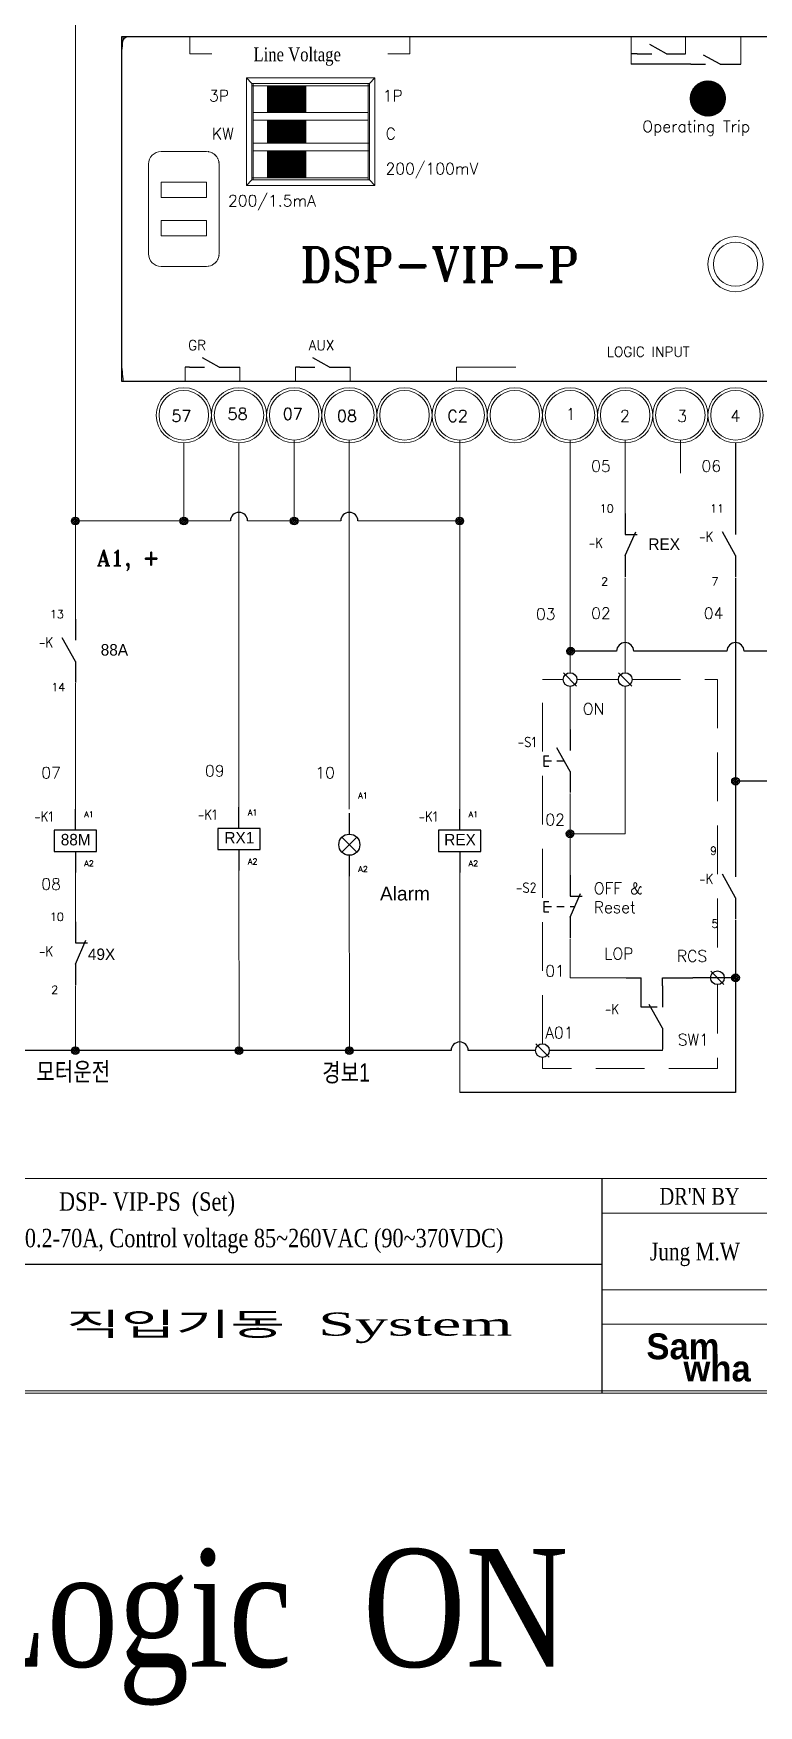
# Model space of a CAD drawing. Header units: millimetres. Extents: x 54 to 1685, y 68 to 1015.
# Drawn here: x 662 to 756.6, y 660.8 to 878.9 of the extents above; entities that cross this region are included whole.
import ezdxf
from ezdxf.enums import TextEntityAlignment as Align

# ---------------------------------------------------------------- set-up
doc = ezdxf.new("R2010")
doc.units = ezdxf.units.MM
doc.linetypes.add('DASHED2', pattern=[9.525, 6.35, -3.175])
for name, color, linetype in [('40', 7, 'Continuous'), ('70', 7, 'Continuous'), ('SYMS', 7, 'Continuous'), ('TAGS', 150, 'Continuous')]:
    doc.layers.add(name, color=color, linetype=linetype)
doc.styles.add('ROMANS', font='romans')
doc.styles.add('SS', font='batang.ttc', dxfattribs={"width": 0.8})
doc.styles.get("Standard").update_dxf_attribs({"font": 'BareunDotumPro1.ttf'})
doc.styles.add('STYLE2', font='romant.shx')
doc.styles.add('WD_IEC', font='ISOCP2.shx', dxfattribs={"width": 0.9, "height": 4, "bigfont": 'whtmtxt.shx'})
doc.styles.add('굴림체', font='gulim.ttc')

# ---------------------------------------------------------------- blocks, each defined once
blk = doc.blocks.new('VCR21')
for p, q in [((0, 7.5), (0, 2.5)), ((0, -2.5), (-3.12, 3.12)), ((0, -2.5), (0, -7.5))]:
    blk.add_line(p, q)
at = {"style": 'WD_IEC'}
for tag, p in [('INST', (-5.25, 6.75)), ('LOC', (-5.25, 3.75)), ('TAG2', (-5.25, 0.75)), ('XREF', (-5.25, -3.75)), ('DESC2', (-5.25, -9.75)), ('DESC1', (-5.25, -6.75)), ('DESC3', (-5.25, -12.75))]:
    blk.add_attdef(tag, text='', height=2.5, dxfattribs=at).set_placement(p, align=Align.RIGHT)
blk.add_attdef('TERM01', text='', height=2, rotation=90, dxfattribs=at).set_placement((-1, 7.5), align=Align.RIGHT)
at = {"style": 'WD_IEC', "flags": 1}
for tag, p, height in [('X2TERM01', (0, 7.5), 0.32), ('X4LINK', (-2.75, 0), 0.32), ('X1LINK', (-0.5, 0), 0.32), ('CONTACT', (4, -3.5), 1), ('COMMON', (5.25, -4.75), 1), ('X8TERM02', (0, -7.5), 0.32), ('FAMILY', (4, -5), 1)]:
    blk.add_attdef(tag, p, '', height=height, dxfattribs=at)
at = {"style": 'WD_IEC'}
blk.add_attdef('TERM02', (-1, -7.5), '', height=2, rotation=90, dxfattribs=at)
blk = doc.blocks.new('VCR22')
for p, q in [((0, 7.5), (0, 2.5)), ((0, -2.5), (2.5, 3.12)), ((0, 2.5), (2.87, 2.5)), ((0, -2.5), (0, -7.5))]:
    blk.add_line(p, q)
at = {"style": 'WD_IEC'}
for tag, p in [('INST', (-5.25, 5.25)), ('LOC', (-5.25, 2.25)), ('TAG2', (-5.25, -0.75)), ('XREF', (-5.25, -3.75)), ('DESC2', (-5.25, -9.75)), ('DESC1', (-5.25, -6.75)), ('DESC3', (-5.25, -12.75))]:
    blk.add_attdef(tag, text='', height=2.5, dxfattribs=at).set_placement(p, align=Align.RIGHT)
blk.add_attdef('TERM01', text='', height=2, rotation=90, dxfattribs=at).set_placement((-1, 7.5), align=Align.RIGHT)
at = {"style": 'WD_IEC', "flags": 1}
for tag, p, height in [('X2TERM01', (0, 7.5), 0.32), ('X4LINK', (-0.55, 0), 0.32), ('X1LINK', (1.92, 0), 0.32), ('CONTACT', (4, -3.5), 1), ('COMMON', (5.25, -4.75), 1), ('X8TERM02', (0, -7.5), 0.32), ('FAMILY', (4, -5), 1)]:
    blk.add_attdef(tag, p, '', height=height, dxfattribs=at)
at = {"style": 'WD_IEC'}
blk.add_attdef('TERM02', (-1, -7.5), '', height=2, rotation=90, dxfattribs=at)
blk = doc.blocks.new('VPB12')
for p, q in [((0, 7.5), (0, 2.5)), ((-6.25, 1.25), (-6.25, -1.25)), ((-6.25, 1.25), (-5, 1.25)), ((-6.25, 0), (-4.38, 0)), ((-3.12, 0), (-1.39, 0)), ((0, -2.5), (2.5, 3.12)), ((0, 2.5), (2.87, 2.5)), ((0, 0), (1.11, 0)), ((-6.25, -1.25), (-5, -1.25)), ((0, -2.5), (0, -7.5))]:
    blk.add_line(p, q)
at = {"style": 'WD_IEC'}
for tag, p in [('INST', (-8, 10.25)), ('LOC', (-8, 6.75)), ('TAG1', (-8, 3.25)), ('DESC1', (-8, -10.35)), ('DESC2', (-8, -13.85)), ('DESC3', (-8, -17.35))]:
    blk.add_attdef(tag, text='', height=2.5, dxfattribs=at).set_placement(p, align=Align.RIGHT)
blk.add_attdef('TERM01', text='', height=2, rotation=90, dxfattribs=at).set_placement((-1, 7.5), align=Align.RIGHT)
at = {"style": 'WD_IEC', "flags": 1}
for tag, p, height in [('X2TERM01', (0, 7.5), 0.32), ('CONTACT', (0.5, 4.5), 1), ('COMMON', (1.75, 3.25), 1), ('X1LINK', (1.5, 0), 0.32), ('ASSYCODE', (1, -4), 1), ('X8TERM02', (0, -7.5), 0.32), ('FAMILY', (1, -5.5), 1), ('CATDESC', (1, -7), 1)]:
    blk.add_attdef(tag, p, '', height=height, dxfattribs=at)
at = {"style": 'WD_IEC', "flags": 9}
for tag, p in [('MFG', (-8.5, -0.25)), ('CAT', (-8.5, -2.75))]:
    blk.add_attdef(tag, text='', height=1.5, dxfattribs=at).set_placement(p, align=Align.RIGHT)
at = {"style": 'WD_IEC'}
blk.add_attdef('TERM02', (-1, -7.5), '', height=2, rotation=90, dxfattribs=at)
at = {"lineweight": 15, "style": 'WD_IEC'}
blk.add_attdef('XREF', text='', height=2.5, dxfattribs=at).set_placement((-8, -6.35), align=Align.RIGHT)
blk = doc.blocks.new('VPB11')
for p, q in [((0, 7.5), (0, 2.5)), ((-6.25, 1.25), (-6.25, -1.25)), ((-6.25, 1.25), (-5, 1.25)), ((-6.25, 0), (-4.375, 0)), ((0, -2.5), (-3.125, 3.125)), ((-3.125, 0), (-1.389, 0)), ((-6.25, -1.25), (-5, -1.25)), ((0, -2.5), (0, -7.5))]:
    blk.add_line(p, q)
at = {"style": 'WD_IEC'}
for tag, p in [('INST', (-8, 10.25)), ('LOC', (-8, 6.75)), ('TAG1', (-8, 3.25)), ('DESC1', (-8, -10.35)), ('DESC2', (-8, -13.85)), ('DESC3', (-8, -17.35))]:
    blk.add_attdef(tag, text='', height=2.5, dxfattribs=at).set_placement(p, align=Align.RIGHT)
blk.add_attdef('TERM01', text='', height=2, rotation=90, dxfattribs=at).set_placement((-1, 7.5), align=Align.RIGHT)
at = {"style": 'WD_IEC', "flags": 1}
for tag, p, height in [('X2TERM01', (0, 7.5), 0.32), ('CONTACT', (0.5, 4.5), 1), ('COMMON', (1.75, 3.25), 1), ('X1LINK', (0, 0), 0.32), ('ASSYCODE', (1, -4), 1), ('X8TERM02', (0, -7.5), 0.32), ('FAMILY', (1, -5.5), 1), ('CATDESC', (1, -7), 1)]:
    blk.add_attdef(tag, p, '', height=height, dxfattribs=at)
at = {"style": 'WD_IEC', "flags": 9}
for tag, p in [('MFG', (-8.5, -0.25)), ('CAT', (-8.5, -2.75))]:
    blk.add_attdef(tag, text='', height=1.5, dxfattribs=at).set_placement(p, align=Align.RIGHT)
at = {"style": 'WD_IEC'}
blk.add_attdef('TERM02', (-1, -7.5), '', height=2, rotation=90, dxfattribs=at)
at = {"lineweight": 15, "style": 'WD_IEC'}
blk.add_attdef('XREF', text='', height=2.5, dxfattribs=at).set_placement((-8, -6.35), align=Align.RIGHT)
blk = doc.blocks.new('VCR23R')
for p, q in [((-5, 2.5), (-5, 7.5)), ((0, 7.5), (0, 2.5)), ((-1.25, 2.5), (-5, 2.5)), ((0, -2.5), (-3.125, 3.125)), ((0, -2.5), (0, -7.5))]:
    blk.add_line(p, q)
at = {"style": 'WD_IEC'}
for tag, p in [('INST', (-10.25, 6.75)), ('LOC', (-10.25, 3.75)), ('TAG2', (-10.25, 0.75)), ('XREF', (-10.25, -3.75)), ('DESC2', (-10.25, -9.75)), ('DESC1', (-10.25, -6.75)), ('DESC3', (-10.25, -12.75))]:
    blk.add_attdef(tag, text='', height=2.5, dxfattribs=at).set_placement(p, align=Align.RIGHT)
for tag, p in [('TERM03', (-6, 7.5)), ('TERM02', (-1, 7.5))]:
    blk.add_attdef(tag, text='', height=2, rotation=90, dxfattribs=at).set_placement(p, align=Align.RIGHT)
at = {"style": 'WD_IEC', "flags": 1}
for tag, p, height in [('X2TERM03', (-5, 7.5), 0.32), ('X2TERM02', (0, 7.5), 0.32), ('X4LINK', (-3, 0), 0.32), ('X1LINK', (-0.5, 0), 0.32), ('CONTACT', (4, -3.5), 1), ('X8TERM01', (0, -7.5), 0.32), ('FAMILY', (4, -5), 1)]:
    blk.add_attdef(tag, p, '', height=height, dxfattribs=at)
at = {"style": 'WD_IEC'}
blk.add_attdef('TERM01', (-1, -7.5), '', height=2, rotation=90, dxfattribs=at)
blk = doc.blocks.new('VCR1')
for p, q in [((0, 2.5), (0, 7.5)), ((0, -2.5), (0, -7.5))]:
    blk.add_line(p, q)
blk.add_lwpolyline([(-5, 2.5), (-5, -2.5), (5, -2.5), (5, 2.5)], close=True)
at = {"style": 'WD_IEC'}
for tag, p in [('INST', (-5.25, 11.5)), ('LOC', (-5.25, 8)), ('TAG1', (-5.25, 4.5)), ('DESC2', (-5.25, -10.35)), ('DESC1', (-5.25, -6.85)), ('DESC3', (-5.25, -13.85))]:
    blk.add_attdef(tag, text='', height=2.5, dxfattribs=at).set_placement(p, align=Align.RIGHT)
blk.add_attdef('TERM01', text='', height=2, rotation=90, dxfattribs=at).set_placement((-1, 7.5), align=Align.RIGHT)
at = {"style": 'WD_IEC', "flags": 1}
for tag, p, height in [('X2TERM01', (0, 7.5), 0.32), ('X4LINK', (-5, 0), 0.32), ('X1LINK', (5, 0), 0.32), ('ASSYCODE', (1, -4), 1), ('X8TERM02', (0, -7.5), 0.32), ('FAMILY', (1, -5.5), 1), ('CATDESC', (1, -7), 1)]:
    blk.add_attdef(tag, p, '', height=height, dxfattribs=at)
at = {"style": 'WD_IEC', "flags": 9}
for tag, p in [('MFG', (-6, 1)), ('CAT', (-6, -1.5))]:
    blk.add_attdef(tag, text='', height=1.5, dxfattribs=at).set_placement(p, align=Align.RIGHT)
at = {"style": 'WD_IEC'}
blk.add_attdef('TERM02', (-1, -7.5), '', height=2, rotation=90, dxfattribs=at)
at = {"lineweight": 9, "style": 'WD_IEC'}
for tag, p in [('NO', (-5.5, -16.5)), ('NC', (-5.5, -20))]:
    blk.add_attdef(tag, text='', height=2.5, dxfattribs=at).set_placement(p, align=Align.TOP_RIGHT)
for tag, p in [('XREFNO', (-4, -16.5)), ('XREFNC', (-4, -20))]:
    blk.add_attdef(tag, text='', height=2.5, dxfattribs=at).set_placement(p, align=Align.TOP_LEFT)

msp = doc.modelspace()

# ---------------------------------------------------------------- hatches: boundary and pattern name
at = {"layer": '70', "lineweight": 20}
h = msp.add_hatch(dxfattribs=at)
h.set_pattern_fill('ANSI31', color=3, style=0)
h.set_pattern_definition([(45, (-4528.88609, 25573.6626), (-0.08838834765, 0.08838834765), [])])
h.paths.add_polyline_path([(752.338, 870.378, 1), (747.732, 870.378, 1)])
at = {"layer": '70', "lineweight": 15}
h = msp.add_hatch(dxfattribs=at)
h.set_pattern_fill('ANSI31', color=256, style=0)
h.set_pattern_definition([(45, (-2460.39044, 13185.62272), (-0.0883883476, 0.0883883476), [])])
h.paths.add_polyline_path([(697.573, 872.058), (692.573, 872.058), (692.573, 868.558), (697.573, 868.558)])
h.paths.add_polyline_path([(697.573, 867.558), (692.573, 867.558), (692.573, 864.561), (697.573, 864.561)])
h.paths.add_polyline_path([(697.573, 863.561), (692.573, 863.561), (692.573, 860.061), (697.573, 860.061)])
at = {"layer": '70'}
h = msp.add_hatch(dxfattribs=at)
h.set_pattern_fill('ANSI33', color=256, style=0)
h.set_pattern_definition([(45, (1473.3038, 542.83097), (-0.176776695, 0.176776695), []), (45, (1473.48057, 542.83097), (-0.176776695, 0.176776695), [0.125, -0.0625])])
h.paths.add_polyline_path([(667.496, 815.794, 0.4142136), (666.996, 815.294, 0.4142136), (667.496, 814.794)])
h.paths.add_polyline_path([(667.496, 815.794), (667.496, 815.294), (667.996, 815.294, 0.4142136)])
h.paths.add_polyline_path([(667.996, 815.294), (667.496, 815.294), (667.496, 814.794, 0.4142136)])
h = msp.add_hatch(dxfattribs=at)
h.set_pattern_fill('ANSI33', color=256, style=0)
h.set_pattern_definition([(45, (1487.46042, 542.83097), (-0.176776695, 0.176776695), []), (45, (1487.6372, 542.83097), (-0.176776695, 0.176776695), [0.125, -0.0625])])
h.paths.add_polyline_path([(681.653, 815.794, 0.4142136), (681.153, 815.294, 0.4142136), (681.653, 814.794)])
h.paths.add_polyline_path([(681.653, 815.794), (681.653, 815.294), (682.153, 815.294, 0.4142136)])
h.paths.add_polyline_path([(682.153, 815.294), (681.653, 815.294), (681.653, 814.794, 0.4142136)])
h = msp.add_hatch(dxfattribs=at)
h.set_pattern_fill('ANSI33', color=256, style=0)
h.set_pattern_definition([(45, (1501.85457, 542.83097), (-0.176776695, 0.176776695), []), (45, (1502.03135, 542.83097), (-0.176776695, 0.176776695), [0.125, -0.0625])])
h.paths.add_polyline_path([(696.047, 815.794, 0.4142136), (695.547, 815.294, 0.4142136), (696.047, 814.794)])
h.paths.add_polyline_path([(696.047, 815.794), (696.047, 815.294), (696.547, 815.294, 0.4142136)])
h.paths.add_polyline_path([(696.547, 815.294), (696.047, 815.294), (696.047, 814.794, 0.4142136)])
h = msp.add_hatch(dxfattribs=at)
h.set_pattern_fill('ANSI33', color=256, style=0)
h.set_pattern_definition([(45, (1523.4529, 542.83097), (-0.176776695, 0.176776695), []), (45, (1523.62967, 542.83097), (-0.176776695, 0.176776695), [0.125, -0.0625])])
h.paths.add_polyline_path([(717.645, 815.794, 0.4142136), (717.145, 815.294, 0.4142136), (717.645, 814.794)])
h.paths.add_polyline_path([(717.645, 815.794), (717.645, 815.294), (718.145, 815.294, 0.4142136)])
h.paths.add_polyline_path([(718.145, 815.294), (717.645, 815.294), (717.645, 814.794, 0.4142136)])
h = msp.add_hatch(dxfattribs=at)
h.set_pattern_fill('ANSI33', color=256, style=0)
h.set_pattern_definition([(45, (1537.91736, 525.8536), (-0.176776695, 0.176776695), []), (45, (1538.09413, 525.8536), (-0.176776695, 0.176776695), [0.125, -0.0625])])
h.paths.add_polyline_path([(732.11, 798.817, 0.4142136), (731.61, 798.317, 0.4142136), (732.11, 797.817)])
h.paths.add_polyline_path([(732.11, 798.817), (732.11, 798.317), (732.61, 798.317, 0.4142136)])
h.paths.add_polyline_path([(732.61, 798.317), (732.11, 798.317), (732.11, 797.817, 0.4142136)])
h = msp.add_hatch(dxfattribs=at)
h.set_pattern_fill('ANSI33', color=256, style=0)
h.set_pattern_definition([(45, (1559.44196, 508.89134), (-0.176776695, 0.176776695), []), (45, (1559.61874, 508.89134), (-0.176776695, 0.176776695), [0.125, -0.0625])])
h.paths.add_polyline_path([(753.634, 781.855, 0.4142136), (753.134, 781.355, 0.4142136), (753.634, 780.855)])
h.paths.add_polyline_path([(753.634, 781.855), (753.634, 781.355), (754.134, 781.355, 0.4142136)])
h.paths.add_polyline_path([(754.134, 781.355), (753.634, 781.355), (753.634, 780.855, 0.4142136)])
h = msp.add_hatch(dxfattribs=at)
h.set_pattern_fill('ANSI33', color=256, style=0)
h.set_pattern_definition([(45, (1537.85157, 502.03833), (-0.176776695, 0.176776695), []), (45, (1538.02834, 502.03833), (-0.176776695, 0.176776695), [0.125, -0.0625])])
h.paths.add_polyline_path([(732.044, 775.002, 0.4142136), (731.544, 774.502, 0.4142136), (732.044, 774.002)])
h.paths.add_polyline_path([(732.044, 775.002), (732.044, 774.502), (732.544, 774.502, 0.4142136)])
h.paths.add_polyline_path([(732.544, 774.502), (732.044, 774.502), (732.044, 774.002, 0.4142136)])
h = msp.add_hatch(dxfattribs=at)
h.set_pattern_fill('ANSI33', color=256, style=0)
h.set_pattern_definition([(45, (1559.44196, 483.2631), (-0.176776695, 0.176776695), []), (45, (1559.61874, 483.2631), (-0.176776695, 0.176776695), [0.125, -0.0625])])
h.paths.add_polyline_path([(753.634, 756.227, 0.4142136), (753.134, 755.727, 0.4142136), (753.634, 755.227)])
h.paths.add_polyline_path([(753.634, 756.227), (753.634, 755.727), (754.134, 755.727, 0.4142136)])
h.paths.add_polyline_path([(754.134, 755.727), (753.634, 755.727), (753.634, 755.227, 0.4142136)])
h = msp.add_hatch(dxfattribs=at)
h.set_pattern_fill('ANSI33', color=256, style=0)
h.set_pattern_definition([(45, (1473.30485, 473.7692), (-0.176776695, 0.176776695), []), (45, (1473.48163, 473.7692), (-0.176776695, 0.176776695), [0.125, -0.0625])])
h.paths.add_polyline_path([(667.497, 746.733, 0.4142136), (666.997, 746.233, 0.4142136), (667.497, 745.733)])
h.paths.add_polyline_path([(667.497, 746.733), (667.497, 746.233), (667.997, 746.233, 0.4142136)])
h.paths.add_polyline_path([(667.997, 746.233), (667.497, 746.233), (667.497, 745.733, 0.4142136)])
h = msp.add_hatch(dxfattribs=at)
h.set_pattern_fill('ANSI33', color=256, style=0)
h.set_pattern_definition([(45, (1494.6571, 473.7692), (-0.176776695, 0.176776695), []), (45, (1494.83387, 473.7692), (-0.176776695, 0.176776695), [0.125, -0.0625])])
h.paths.add_polyline_path([(688.849, 746.733, 0.4142136), (688.349, 746.233, 0.4142136), (688.849, 745.733)])
h.paths.add_polyline_path([(688.849, 746.733), (688.849, 746.233), (689.349, 746.233, 0.4142136)])
h.paths.add_polyline_path([(689.349, 746.233), (688.849, 746.233), (688.849, 745.733, 0.4142136)])
h = msp.add_hatch(dxfattribs=at)
h.set_pattern_fill('ANSI33', color=256, style=0)
h.set_pattern_definition([(45, (1509.05401, 473.7692), (-0.176776695, 0.176776695), []), (45, (1509.2308, 473.7692), (-0.176776695, 0.176776695), [0.125, -0.0625])])
h.paths.add_polyline_path([(703.246, 746.733, 0.4142136), (702.746, 746.233, 0.4142136), (703.246, 745.733)])
h.paths.add_polyline_path([(703.246, 746.733), (703.246, 746.233), (703.746, 746.233, 0.4142136)])
h.paths.add_polyline_path([(703.746, 746.233), (703.246, 746.233), (703.246, 745.733, 0.4142136)])

# ---------------------------------------------------------------- linework, layer by layer
at = {"color": 7, "lineweight": 30}
for p, q in [((826.555, 878.441), (673.516, 878.441)), ((673.516, 878.441), (673.516, 833.522)), ((673.516, 833.522), (826.555, 833.522))]:
    msp.add_line(p, q, dxfattribs=at)
for p, q in [((744.637, 876.209), (742.472, 877.412)), ((740.787, 876.209), (740.014, 876.209)), ((747.783, 874.85), (740.014, 874.85)), ((740.787, 876.209), (742.712, 876.209)), ((744.637, 876.209), (746.562, 876.209)), ((746.562, 876.209), (747.122, 876.209)), ((747.783, 874.85), (749.708, 874.85)), ((751.633, 874.85), (749.467, 876.053)), ((751.633, 874.85), (753.558, 874.85)), ((753.558, 874.85), (754.32, 874.85)), ((682.404, 835.349), (681.833, 835.349)), ((682.404, 835.349), (684.329, 835.349)), ((686.254, 835.349), (684.089, 836.552)), ((686.254, 835.349), (688.179, 835.349)), ((688.179, 835.349), (688.94, 835.349)), ((696.806, 835.349), (696.234, 835.349)), ((696.806, 835.349), (698.731, 835.349)), ((700.656, 835.349), (698.49, 836.552)), ((700.656, 835.349), (702.581, 835.349)), ((702.581, 835.349), (703.342, 835.349)), ((753.634, 825.48), (753.634, 816.273)), ((753.634, 807.901), (753.634, 771.648)), ((738.112, 798.317), (732.044, 798.317)), ((752.509, 798.317), (740.362, 798.317)), ((779.933, 798.317), (754.759, 798.317)), ((779.933, 781.355), (754.134, 781.355)), ((703.245, 777.212), (703.245, 774.462)), ((702.272, 772.115), (704.217, 774.059)), ((704.217, 772.115), (702.272, 774.059)), ((703.245, 771.712), (703.245, 768.962)), ((753.634, 763.276), (753.634, 740.766)), ((739.369, 755.727), (741.342, 755.727)), ((741.342, 754.659), (741.342, 755.727)), ((744.092, 755.727), (748.059, 755.727)), ((744.092, 754.659), (744.092, 755.727)), ((753.634, 755.727), (748.059, 755.727)), ((716.521, 746.233), (655.936, 746.233)), ((727.554, 746.233), (718.771, 746.233)), ((744.092, 746.233), (729.336, 746.233)), ((753.634, 740.766), (717.646, 740.766))]:
    msp.add_line(p, q)
at = {"color": 7, "lineweight": 15}
for p, q in [((689.82, 859.041), (689.82, 873.078)), ((689.82, 873.078), (706.592, 873.078)), ((690.54, 872.358), (689.82, 873.078)), ((690.54, 859.761), (690.54, 872.358)), ((690.54, 872.358), (705.873, 872.358)), ((690.69, 859.761), (690.69, 872.358)), ((705.723, 872.358), (705.723, 859.761)), ((705.873, 872.358), (706.592, 873.078)), ((705.873, 872.358), (705.873, 859.761)), ((706.592, 873.078), (706.592, 859.041)), ((690.54, 872.058), (705.873, 872.058)), ((697.573, 868.558), (697.573, 872.058)), ((690.69, 868.558), (705.723, 868.558)), ((690.69, 867.558), (705.723, 867.558)), ((697.573, 864.561), (697.573, 867.558)), ((678.695, 863.472), (684.605, 863.472)), ((705.873, 864.561), (690.69, 864.561)), ((705.873, 863.561), (690.69, 863.561)), ((697.573, 860.061), (697.573, 863.561)), ((677.039, 850.147), (677.039, 861.816)), ((686.26, 861.816), (686.26, 850.147)), ((690.54, 859.761), (689.82, 859.041)), ((705.723, 860.061), (690.54, 860.061)), ((705.873, 859.761), (690.54, 859.761)), ((705.873, 859.761), (706.592, 859.041)), ((706.592, 859.041), (689.82, 859.041)), ((684.605, 848.492), (678.695, 848.492))]:
    msp.add_line(p, q, dxfattribs=at)
at = {"color": 7, "lineweight": 0}
for p, q in [((678.695, 859.472), (684.605, 859.472)), ((678.695, 857.472), (684.605, 857.472)), ((678.695, 854.472), (684.605, 854.472)), ((678.695, 852.472), (684.605, 852.472))]:
    msp.add_line(p, q, dxfattribs=at)
at = {"color": 0, "lineweight": 15}
for p, q in [((667.496, 825.48), (667.496, 802.488)), ((688.848, 825.48), (688.848, 777.96)), ((703.245, 825.48), (703.245, 777.712)), ((717.645, 815.294), (717.645, 777.712)), ((667.496, 794.145), (667.496, 777.712))]:
    msp.add_line(p, q, dxfattribs=at)
at = {"color": 0}
for p, q in [((732.902, 793.754), (731.186, 795.492)), ((740.095, 793.754), (738.379, 795.492)), ((752.128, 754.858), (750.411, 756.595)), ((729.303, 745.364), (727.587, 747.101))]:
    msp.add_line(p, q, dxfattribs=at)
at = {"color": 3, "lineweight": 15}
msp.add_circle((750.035, 870.378), 2.303, dxfattribs=at)
at = {"color": 7, "lineweight": 15}
for centre, radius in [((753.634, 848.783), 3.599), ((753.634, 848.783), 2.879), ((681.65, 829.079), 3.599), ((681.65, 829.079), 3.239), ((688.848, 829.079), 3.599), ((688.848, 829.079), 3.239), ((696.047, 829.079), 3.599), ((696.047, 829.079), 3.239), ((703.245, 829.079), 3.599), ((703.245, 829.079), 3.239), ((710.444, 829.079), 3.599), ((710.443, 829.079), 3.239), ((717.642, 829.079), 3.599), ((717.642, 829.079), 3.239), ((724.84, 829.079), 3.599), ((724.84, 829.079), 3.239), ((732.039, 829.079), 3.599), ((732.039, 829.079), 3.239), ((739.237, 829.079), 3.599), ((739.237, 829.079), 3.239), ((746.435, 829.079), 3.599), ((746.436, 829.079), 3.239), ((753.634, 829.079), 3.599), ((753.634, 829.079), 3.239)]:
    msp.add_circle(centre, radius, dxfattribs=at)
at = {"color": 0}
for centre in [(732.044, 794.623), (739.237, 794.623), (751.269, 755.727), (728.445, 746.233)]:
    msp.add_circle(centre, 0.891, dxfattribs=at)
msp.add_circle((703.245, 773.087), 1.375)
at = {"color": 7, "lineweight": 30}
msp.add_arc((674.516, 877.441), 1, 90, 180, dxfattribs=at)
at = {"color": 0}
for centre in [(688.848, 815.294), (703.245, 815.294), (739.237, 798.317), (753.634, 798.317), (717.646, 746.233)]:
    msp.add_arc(centre, 1.125, 0, 180, dxfattribs=at)
at = {"color": 7, "lineweight": 15}
for points in [[(673.754, 878.441), (673.665, 877.636), (673.585, 876.831), (673.516, 876.023)], [(678.695, 863.472), (677.78, 863.472), (677.039, 862.73), (677.039, 861.816)], [(677.039, 850.147), (677.039, 849.233), (677.78, 848.492), (678.695, 848.492)], [(673.516, 835.941), (673.585, 835.133), (673.665, 834.327), (673.754, 833.522)]]:
    msp.add_open_spline(points, degree=3, dxfattribs=at)
for points, knots in [([(686.26, 861.816), (686.172, 862.589), (686.334, 861.565), (686.179, 862.329), (685.857, 863.036), (686.327, 862.113), (685.944, 862.79), (685.419, 863.363), (686.151, 862.631), (685.578, 863.156), (684.901, 863.538), (685.825, 863.068), (685.117, 863.391), (684.354, 863.545), (685.377, 863.383), (684.605, 863.472)], [0, 0, 0, 0, 1, 1, 1, 2, 2, 2, 3, 3, 3, 4, 4, 4, 5, 5, 5, 5]), ([(684.605, 848.492), (685.377, 848.58), (684.354, 848.418), (685.117, 848.573), (685.825, 848.895), (684.901, 848.426), (685.578, 848.808), (686.151, 849.333), (685.419, 848.601), (685.944, 849.174), (686.327, 849.851), (685.857, 848.928), (686.179, 849.635), (686.334, 850.398), (686.172, 849.375), (686.26, 850.147)], [0, 0, 0, 0, 1, 1, 1, 2, 2, 2, 3, 3, 3, 4, 4, 4, 5, 5, 5, 5]), ([(673.525, 837.626), (673.525, 837.621), (673.521, 837.618), (673.516, 837.618), (673.51, 837.618), (673.506, 837.621), (673.506, 837.626), (673.506, 837.631), (673.51, 837.635), (673.516, 837.635), (673.521, 837.635), (673.525, 837.631), (673.525, 837.626)], [0, 0, 0, 0, 1, 1, 1, 2, 2, 2, 3, 3, 3, 4, 4, 4, 4])]:
    msp.add_open_spline(points, degree=3, knots=knots, dxfattribs=at)
at = {"layer": '40', "color": 0}
for p, q in [((736.223, 701.551), (736.223, 729.551)), ((736.223, 718.351), (646.223, 718.351))]:
    msp.add_line(p, q, dxfattribs=at)
at = {"layer": '40', "color": 0, "lineweight": 13}
for p, q in [((886.223, 725.051), (736.223, 725.051)), ((886.023, 715.051), (736.223, 715.051)), ((886.023, 710.551), (736.223, 710.551))]:
    msp.add_line(p, q, dxfattribs=at)
at = {"layer": '70', "lineweight": 15}
for p, q in [((667.496, 815.294), (667.494, 952.366)), ((682.427, 876.209), (682.427, 878.441)), ((711.129, 876.209), (711.129, 878.441)), ((740.014, 874.85), (740.014, 878.441)), ((747.122, 876.209), (747.122, 878.441)), ((754.32, 874.85), (754.32, 878.441)), ((685.307, 876.209), (682.427, 876.209)), ((708.249, 876.209), (711.129, 876.209)), ((681.833, 835.349), (681.833, 833.522)), ((688.94, 835.349), (688.94, 833.522)), ((696.234, 835.349), (696.234, 833.522)), ((703.342, 835.349), (703.342, 833.522)), ((717.246, 835.349), (717.246, 833.522)), ((724.961, 835.349), (717.246, 835.349)), ((681.653, 825.479), (681.653, 815.294)), ((696.047, 815.294), (696.047, 825.839)), ((703.245, 821.522), (703.245, 825.84)), ((717.645, 821.522), (717.645, 825.84)), ((732.044, 795.514), (732.043, 825.84)), ((739.237, 816.273), (739.237, 825.84)), ((746.436, 821.522), (746.436, 825.84)), ((717.645, 821.522), (717.645, 815.294)), ((667.496, 815.294), (687.718, 815.294)), ((687.718, 815.294), (687.723, 815.294)), ((689.973, 815.294), (702.12, 815.294)), ((704.37, 815.294), (717.645, 815.294)), ((739.237, 795.514), (739.237, 807.901)), ((732.044, 790.42), (732.044, 793.732)), ((739.237, 790.42), (739.237, 793.732)), ((732.044, 790.42), (732.044, 788.123)), ((739.237, 790.42), (739.237, 774.502)), ((732.044, 779.751), (732.044, 769.131)), ((732.044, 774.502), (739.237, 774.502)), ((667.496, 763.027), (667.496, 771.712)), ((688.849, 746.233), (688.848, 769.71)), ((703.246, 746.233), (703.245, 771.712)), ((717.646, 740.766), (717.645, 771.712)), ((732.044, 760.759), (732.044, 755.727)), ((667.497, 746.233), (667.497, 754.684)), ((732.044, 755.727), (739.369, 755.727)), ((744.092, 749.159), (744.092, 746.233))]:
    msp.add_line(p, q, dxfattribs=at)
at = {"layer": '70', "lineweight": 13}
for p, q in [((692.573, 872.058), (692.573, 868.558)), ((692.573, 867.558), (692.573, 864.561)), ((692.573, 863.561), (692.573, 860.061)), ((678.695, 859.472), (678.695, 857.472)), ((684.605, 859.472), (684.605, 857.472)), ((678.695, 854.472), (678.695, 852.472)), ((684.605, 854.472), (684.605, 852.472))]:
    msp.add_line(p, q, dxfattribs=at)
at = {"layer": '70', "color": 1, "linetype": 'DASHED2', "lineweight": 15}
for p, q in [((728.445, 794.623), (731.153, 794.623)), ((728.445, 747.124), (728.445, 794.623)), ((732.935, 794.623), (738.346, 794.623)), ((740.128, 794.623), (751.269, 794.623)), ((751.269, 794.623), (751.269, 756.618)), ((751.269, 754.836), (751.269, 743.905)), ((728.445, 743.905), (728.445, 745.342)), ((751.269, 743.905), (728.445, 743.905))]:
    msp.add_line(p, q, dxfattribs=at)
at = {"layer": '70', "color": 0, "lineweight": 13}
msp.add_line((506.223, 729.551), (886.223, 729.551), dxfattribs=at)
for points in [[(886.223, 701.551), (506.223, 701.551), (506.223, 971.551), (886.223, 971.551)], [(885.923, 701.851), (506.523, 701.851), (506.523, 971.251), (885.923, 971.251)]]:
    msp.add_lwpolyline(points, close=True, dxfattribs=at)
at = {"layer": '70'}
for centre in [(667.496, 815.294), (681.653, 815.294), (696.047, 815.294), (717.645, 815.294), (732.11, 798.317), (753.634, 781.355), (732.044, 774.502), (753.634, 755.727), (667.497, 746.233), (688.849, 746.233), (703.246, 746.233)]:
    msp.add_circle(centre, 0.5, dxfattribs=at)

# ---------------------------------------------------------------- block references
at = {"layer": 'SYMS'}
ref = msp.add_blockref('VCR22', (739.237, 812.148), dxfattribs=dict(at, xscale=0.55, yscale=0.55, zscale=0.55))
ref.add_attrib('TAG2', '-K', dxfattribs={"layer": 'TAGS', "height": 1.375, "style": 'WD_IEC'}).set_placement((736.35, 811.735), align=Align.RIGHT)
ref = msp.add_blockref('VCR21', (753.634, 812.148), dxfattribs=dict(at, xscale=0.55, yscale=0.55, zscale=0.55))
ref.add_attrib('TAG2', '-K', dxfattribs={"layer": 'TAGS', "height": 1.375, "style": 'WD_IEC'}).set_placement((750.747, 812.56), align=Align.RIGHT)
ref = msp.add_blockref('VCR21', (667.496, 798.363), dxfattribs=dict(at, xscale=0.55, yscale=0.55, zscale=0.55))
ref.add_attrib('TAG2', '-K', dxfattribs={"layer": 'TAGS', "height": 1.375, "style": 'WD_IEC'}).set_placement((664.608, 798.776), align=Align.RIGHT)
ref = msp.add_blockref('VPB11', (732.044, 783.998), dxfattribs=dict(at, xscale=0.55, yscale=0.55, zscale=0.55))
ref.add_attrib('TAG1', '-S1', dxfattribs={"layer": 'TAGS', "height": 1.375, "style": 'WD_IEC'}).set_placement((727.644, 785.785), align=Align.RIGHT)
ref = msp.add_blockref('VCR1', (667.496, 773.587), dxfattribs=dict(at, xscale=0.55, yscale=0.55, zscale=0.55))
ref.add_attrib('TAG1', '-K1', dxfattribs={"layer": 'TAGS', "height": 1.375, "style": 'WD_IEC'}).set_placement((664.608, 776.062), align=Align.RIGHT)
ref = msp.add_blockref('VCR1', (688.848, 773.835), dxfattribs=dict(at, xscale=0.55, yscale=0.55, zscale=0.55))
ref.add_attrib('TAG1', '-K1', dxfattribs={"layer": 'TAGS', "height": 1.375, "style": 'WD_IEC'}).set_placement((685.961, 776.31), align=Align.RIGHT)
ref = msp.add_blockref('VCR1', (717.645, 773.587), dxfattribs=dict(at, xscale=0.55, yscale=0.55, zscale=0.55))
ref.add_attrib('TAG1', '-K1', dxfattribs={"layer": 'TAGS', "height": 1.375, "style": 'WD_IEC'}).set_placement((714.758, 776.062), align=Align.RIGHT)
ref = msp.add_blockref('VCR21', (753.634, 767.523), dxfattribs=dict(at, xscale=0.55, yscale=0.55, zscale=0.55))
ref.add_attrib('TAG2', '-K', dxfattribs={"layer": 'TAGS', "height": 1.375, "style": 'WD_IEC'}).set_placement((750.747, 767.935), align=Align.RIGHT)
ref = msp.add_blockref('VPB12', (732.044, 765.006), dxfattribs=dict(at, xscale=0.55, yscale=0.55, zscale=0.55))
ref.add_attrib('TAG1', '-S2', dxfattribs={"layer": 'TAGS', "height": 1.375, "style": 'WD_IEC'}).set_placement((727.644, 766.793), align=Align.RIGHT)
ref = msp.add_blockref('VCR22', (667.496, 758.902), dxfattribs=dict(at, xscale=0.55, yscale=0.55, zscale=0.55))
ref.add_attrib('TAG2', '-K', dxfattribs={"layer": 'TAGS', "height": 1.375, "style": 'WD_IEC'}).set_placement((664.609, 758.49), align=Align.RIGHT)
at = {"layer": 'SYMS', "color": 1}
ref = msp.add_blockref('VCR23R', (744.092, 750.534), dxfattribs=dict(at, xscale=0.55, yscale=0.55, zscale=0.55))
ref.add_attrib('TAG2', '-K', dxfattribs={"layer": 'TAGS', "height": 1.375, "style": 'WD_IEC'}).set_placement((738.455, 750.946), align=Align.RIGHT)

# ---------------------------------------------------------------- texts
at = {"color": 0, "width": 0.8}
for s, height, style, p in [('Line Voltage', 1.8, 'SS', (690.732, 875.238)), ('모터운전', 2.4, '굴림체', (662.4, 742.294)), ('경보1', 2.4, '굴림체', (699.698, 742.179)), ('DSP- VIP-PS  (Set) ', 2.4, 'SS', (665.362, 725.359)), ('Current 0.2-70A, Control voltage 85~260VAC (90~370VDC)', 2.4, 'SS', (651.328, 720.592))]:
    msp.add_text(s, height=height, dxfattribs=dict(at, style=style)).set_placement(p)
at = {"color": 0, "style": 'STYLE2'}
for s, height, p in [('3P', 1.4866, (684.942, 870)), ('1P', 1.4866, (707.593, 870)), ('KW', 1.4866, (685.323, 865.056)), ('C ', 1.4866, (707.973, 865.056)), ('Operating Trip', 1.48657, (741.474, 866.006)), ('200/100mV', 1.4866, (707.973, 860.492)), ('200/1.5mA', 1.4866, (687.417, 856.308)), ('DSP-VIP-P', 4.4813, (696.809, 846.489)), ('GR', 1.3032, (682.202, 837.571)), ('AUX', 1.3032, (697.932, 837.55)), ('LOGIC INPUT', 1.30319, (736.817, 836.707)), ('57', 1.5253, (680.028, 828.235)), ('58', 1.5253, (687.347, 828.489)), ('07', 1.5253, (694.548, 828.489)), ('08', 1.5253, (701.629, 828.235)), ('C2', 1.5253, (716.029, 828.235)), ('1', 1.525, (731.477, 828.489)), ('2', 1.525, (738.558, 828.235)), ('3', 1.525, (746.018, 828.207)), ('4', 1.525, (752.958, 828.235)), ('10', 1.0677, (735.913, 816.39)), ('11', 1.0677, (750.31, 816.39)), ('2', 1.068, (736.091, 806.878)), ('7', 1.068, (750.488, 806.878)), ('13', 1.0677, (664.172, 802.606)), ('14', 1.0677, (664.35, 793.094)), ('ON', 1.4866, (733.714, 790.045)), ('A1', 0.7627, (704.416, 779.125)), ('A1', 0.7627, (668.667, 776.661)), ('A1', 0.7627, (690.019, 776.909)), ('A1', 0.7627, (718.816, 776.661)), ('9', 1.068, (750.31, 771.765)), ('A2', 0.7627, (668.667, 770.267)), ('A2', 0.7627, (690.019, 770.515)), ('A2', 0.7627, (704.416, 769.528)), ('A2', 0.7627, (718.816, 770.267)), ('OFF &', 1.4866, (735.141, 766.647)), ('Reset', 1.4866, (735.141, 764.176)), ('10', 1.0677, (664.172, 763.145)), ('5', 1.068, (750.488, 762.253)), ('LOP', 1.4866, (736.491, 758.13)), ('RCS', 1.4866, (745.989, 757.825)), ('2', 1.068, (664.35, 753.633)), ('SW1', 1.4866, (746.101, 746.92))]:
    msp.add_text(s, height=height, dxfattribs=at).set_placement(p)
at = {"color": 3, "style": 'STYLE2'}
for s, height, p in [('05', 1.4866, (734.801, 821.702)), ('06', 1.4866, (749.198, 821.702)), ('A1, +', 2.0812, (670.3, 809.434)), ('03', 1.4866, (727.607, 802.404)), ('02', 1.4866, (734.801, 802.527)), ('04', 1.4866, (749.495, 802.527)), ('07', 1.4866, (663.059, 781.725)), ('09', 1.4866, (684.412, 781.973)), ('10', 1.4866, (698.809, 781.725)), ('02', 1.4866, (728.824, 775.604)), ('08', 1.4866, (663.059, 767.199)), ('01', 1.4866, (728.805, 755.88)), ('A01', 1.4866, (728.805, 747.834))]:
    msp.add_text(s, height=height, dxfattribs=at).set_placement(p)
at = {"color": 0, "linetype": 'Continuous'}
for s, p in [('REX', (744.329, 812.278)), ('88A', (672.588, 798.494)), ('88M', (667.541, 773.745)), ('RX1', (688.893, 773.993)), ('REX', (717.69, 773.745)), ('49X', (670.914, 758.798))]:
    msp.add_text(s, height=1.5, dxfattribs=at).set_placement(p, align=Align.MIDDLE)
at = {"color": 0, "style": 'SS', "width": 1.748476}
msp.add_text('직입기동  System', height=3, dxfattribs=at).set_placement((666.275, 709.07), (724.536, 709.07), align=Align.FIT)
at = {"style": 'SS', "width": 0.8}
msp.add_text('DSP-VIP-PS == > Logic  ON', height=15.36, dxfattribs=at).set_placement((510.167, 665.895))
at = {"color": 20, "insert": (742.011, 709.361), "char_height": 3.375, "width": 12.12824, "attachment_point": 1}
msp.add_mtext('{\\fPump Demi Bold LET|b0|i0|c0|p2;Sam}', dxfattribs=at)
at = {"color": 5, "insert": (746.843, 706.473), "char_height": 3.375, "width": 12.12824, "attachment_point": 1}
msp.add_mtext('{\\fPump Demi Bold LET|b0|i0|c0|p2;wha}', dxfattribs=at)
at = {"layer": '40', "color": 0, "style": 'SS', "width": 0.8}
for s, height, p in [("DR'N BY", 2.2, (748.948, 726.135)), ('Jung M.W', 2.3, (748.343, 718.879))]:
    msp.add_text(s, height=height, dxfattribs=at).set_placement(p, align=Align.CENTER)
at = {"layer": '70', "lineweight": 13, "insert": (707.244, 767.601), "char_height": 1.78504, "width": 17.37883, "attachment_point": 1, "style": 'ROMANS'}
msp.add_mtext('{\\fArial|b0|i0|c0|p34;Alarm}', dxfattribs=at)

doc.saveas('drawing.dxf')
